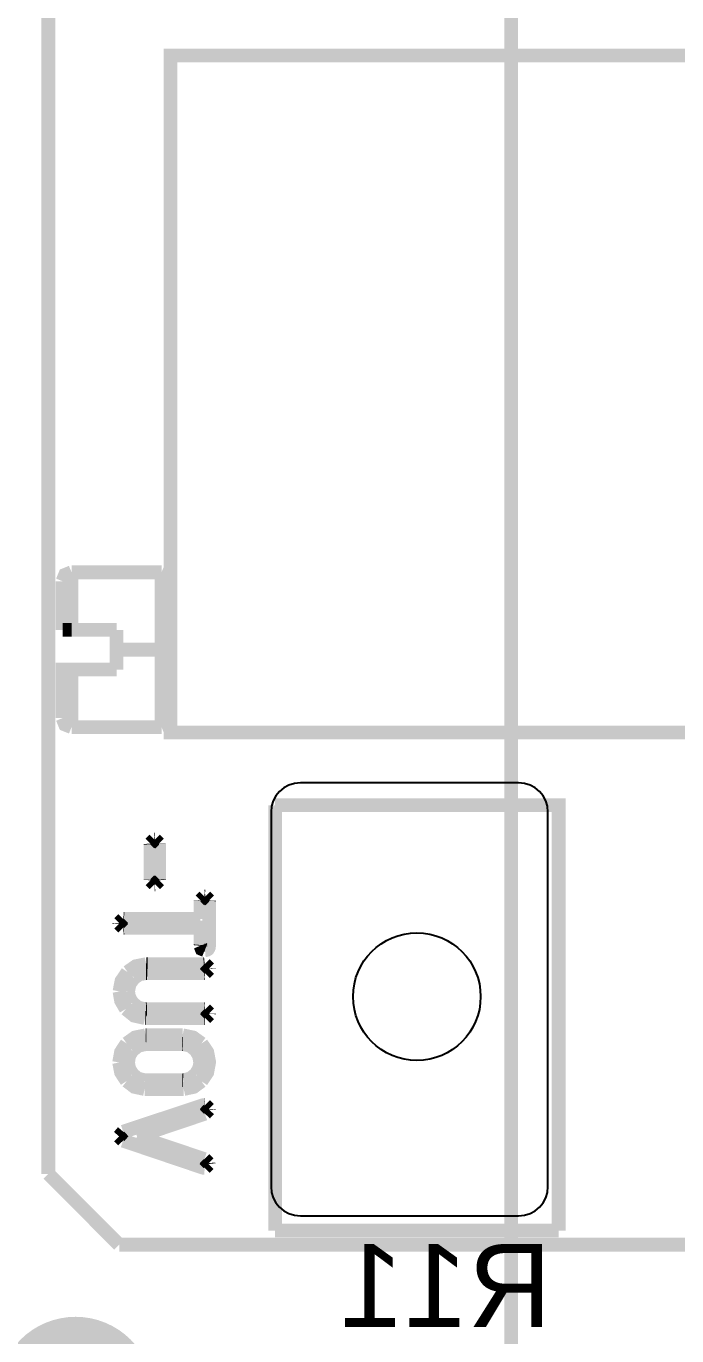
# Model space of a CAD drawing. Header units: inches. Extents: x -2.35 to 2.38, y -1.46 to 1.48.
# Drawn here: x -1.84 to -1.464, y -0.383 to 0.373 of the extents above; entities that cross this region are included whole.
import ezdxf

# ---------------------------------------------------------------- set-up
doc = ezdxf.new("R2010")
doc.units = ezdxf.units.IN
doc.layers.get('0').update_dxf_attribs({"linetype": 'CONTINUOUS'})

# ---------------------------------------------------------------- blocks, each defined once
blk = doc.blocks.new('EPAD')
at = {"const_width": 0.5}
blk.add_lwpolyline([(-0.25, 0, 1), (0.25, 0, 1)], format="xyb", close=True, dxfattribs=at)

msp = doc.modelspace()

# ---------------------------------------------------------------- linework, layer by layer
at = {"const_width": 0.008}
for points in [[(-1.55948, 1.412472), (-1.55948, -1.343433)], [(-1.55948, 1.412472), (-1.55948, -1.343433)], [(-1.55948, 1.412472), (-1.55948, -1.343433)], [(-1.826874, -0.289488), (-1.826874, 1.143583)], [(-1.826874, -0.289488), (-1.826874, 1.143583)], [(-1.826874, -0.289488), (-1.826874, 1.143583)], [(-1.346492, 0.330426), (-1.346492, 0.356426), (-1.756252, 0.356426), (-1.756252, -0.034615), (-1.346492, -0.034615), (-1.346492, -0.008615)], [(-1.346492, 0.330426), (-1.346492, 0.356426), (-1.756252, 0.356426), (-1.756252, -0.034615), (-1.346492, -0.034615), (-1.346492, -0.008615)], [(-1.346492, 0.330426), (-1.346492, 0.356426), (-1.756252, 0.356426), (-1.756252, -0.034615), (-1.346492, -0.034615), (-1.346492, -0.008615)], [(-1.813452, 0.057946), (-1.817149, 0.056443), (-1.818652, 0.052746)], [(-1.813452, 0.057946), (-1.817149, 0.056443), (-1.818652, 0.052746)], [(-1.813452, 0.057946), (-1.817149, 0.056443), (-1.818652, 0.052746)], [(-1.813452, 0.057946), (-1.761452, 0.057946)], [(-1.813452, 0.024666), (-1.813452, 0.057946)], [(-1.813452, 0.057946), (-1.761452, 0.057946)], [(-1.813452, 0.024666), (-1.813452, 0.057946)], [(-1.813452, 0.057946), (-1.761452, 0.057946)], [(-1.813452, 0.024666), (-1.813452, 0.057946)], [(-1.787452, 0.013226), (-1.761452, 0.013226), (-1.761452, 0.057946)], [(-1.787452, 0.013226), (-1.761452, 0.013226), (-1.761452, 0.057946)], [(-1.787452, 0.013226), (-1.761452, 0.013226), (-1.761452, 0.057946)], [(-1.761452, 0.057946), (-1.757755, 0.056443), (-1.756252, 0.052746)], [(-1.761452, 0.057946), (-1.757755, 0.056443), (-1.756252, 0.052746)], [(-1.761452, 0.057946), (-1.757755, 0.056443), (-1.756252, 0.052746)], [(-1.818652, 0.024666), (-1.818652, 0.052746)], [(-1.818652, 0.024666), (-1.818652, 0.052746)], [(-1.818652, 0.024666), (-1.818652, 0.052746)], [(-1.818652, 0.024666), (-1.813452, 0.024666)], [(-1.818652, 0.024666), (-1.813452, 0.024666)], [(-1.818652, 0.024666), (-1.813452, 0.024666)], [(-1.813452, 0.024666), (-1.787452, 0.024666)], [(-1.813452, 0.024666), (-1.787452, 0.024666)], [(-1.813452, 0.024666), (-1.787452, 0.024666)], [(-1.787452, 0.013226), (-1.787452, 0.024666)], [(-1.787452, 0.013226), (-1.787452, 0.024666)], [(-1.787452, 0.013226), (-1.787452, 0.024666)], [(-1.787452, 0.001785), (-1.787452, 0.013226)], [(-1.787452, 0.001785), (-1.787452, 0.013226)], [(-1.787452, 0.001785), (-1.787452, 0.013226)], [(-1.761452, -0.031494), (-1.761452, 0.013226), (-1.756252, 0.013226)], [(-1.761452, -0.031494), (-1.761452, 0.013226), (-1.756252, 0.013226)], [(-1.761452, -0.031494), (-1.761452, 0.013226), (-1.756252, 0.013226)], [(-1.818652, -0.026294), (-1.818652, 0.001785), (-1.813452, 0.001785)], [(-1.818652, -0.026294), (-1.818652, 0.001785), (-1.813452, 0.001785)], [(-1.818652, -0.026294), (-1.818652, 0.001785), (-1.813452, 0.001785)], [(-1.813452, 0.001785), (-1.787452, 0.001785)], [(-1.813452, 0.001785), (-1.813452, -0.031494)], [(-1.813452, 0.001785), (-1.787452, 0.001785)], [(-1.813452, 0.001785), (-1.813452, -0.031494)], [(-1.813452, 0.001785), (-1.787452, 0.001785)], [(-1.813452, 0.001785), (-1.813452, -0.031494)], [(-1.813452, -0.031494), (-1.817149, -0.029991), (-1.818652, -0.026294)], [(-1.813452, -0.031494), (-1.817149, -0.029991), (-1.818652, -0.026294)], [(-1.813452, -0.031494), (-1.817149, -0.029991), (-1.818652, -0.026294)], [(-1.761452, -0.031494), (-1.757755, -0.029991), (-1.756252, -0.026294)], [(-1.761452, -0.031494), (-1.757755, -0.029991), (-1.756252, -0.026294)], [(-1.761452, -0.031494), (-1.757755, -0.029991), (-1.756252, -0.026294)], [(-1.761452, -0.031494), (-1.813452, -0.031494)], [(-1.761452, -0.031494), (-1.813452, -0.031494)], [(-1.761452, -0.031494), (-1.813452, -0.031494)], [(-1.69585, -0.322244), (-1.69585, -0.076575)], [(-1.532071, -0.322244), (-1.532071, -0.076575), (-1.69585, -0.076575)], [(-1.69585, -0.322244), (-1.69585, -0.076575)], [(-1.532071, -0.322244), (-1.532071, -0.076575), (-1.69585, -0.076575)], [(-1.69585, -0.322244), (-1.69585, -0.076575)], [(-1.532071, -0.322244), (-1.532071, -0.076575), (-1.69585, -0.076575)], [(-1.765658, -0.096461), (-1.767888, -0.09869)], [(-1.765658, -0.096461), (-1.767888, -0.09869)], [(-1.765658, -0.096461), (-1.767888, -0.09869)], [(-1.767851, -0.099093), (-1.767888, -0.09869)], [(-1.767851, -0.099093), (-1.767888, -0.09869)], [(-1.767851, -0.099093), (-1.767888, -0.09869)], [(-1.767851, -0.099091), (-1.767851, -0.119705)], [(-1.767851, -0.099091), (-1.767851, -0.119705)], [(-1.767851, -0.099091), (-1.767851, -0.119705)], [(-1.765658, -0.096461), (-1.765565, -0.096463)], [(-1.765658, -0.096461), (-1.765565, -0.096463)], [(-1.765658, -0.096461), (-1.765565, -0.096463)], [(-1.76522, -0.096437), (-1.765566, -0.096463)], [(-1.76522, -0.096437), (-1.765566, -0.096463)], [(-1.76522, -0.096437), (-1.765566, -0.096463)], [(-1.76522, -0.096437), (-1.762908, -0.098749)], [(-1.76522, -0.096437), (-1.762908, -0.098749)], [(-1.76522, -0.096437), (-1.762908, -0.098749)], [(-1.762915, -0.09893), (-1.762908, -0.098749)], [(-1.762915, -0.09893), (-1.762908, -0.098749)], [(-1.762915, -0.09893), (-1.762908, -0.098749)], [(-1.762915, -0.119591), (-1.762915, -0.098931)], [(-1.762915, -0.119591), (-1.762915, -0.098931)], [(-1.762915, -0.119591), (-1.762915, -0.098931)], [(-1.767852, -0.119706), (-1.767863, -0.119937)], [(-1.767852, -0.119706), (-1.767863, -0.119937)], [(-1.767852, -0.119706), (-1.767863, -0.119937)], [(-1.765544, -0.122256), (-1.767863, -0.119937)], [(-1.765544, -0.122256), (-1.767863, -0.119937)], [(-1.765544, -0.122256), (-1.767863, -0.119937)], [(-1.765544, -0.122256), (-1.765293, -0.122243)], [(-1.765544, -0.122256), (-1.765293, -0.122243)], [(-1.765544, -0.122256), (-1.765293, -0.122243)], [(-1.765186, -0.122244), (-1.765291, -0.122242)], [(-1.765186, -0.122244), (-1.765291, -0.122242)], [(-1.765186, -0.122244), (-1.765291, -0.122242)], [(-1.765186, -0.122244), (-1.762887, -0.119946)], [(-1.765186, -0.122244), (-1.762887, -0.119946)], [(-1.765186, -0.122244), (-1.762887, -0.119946)], [(-1.762915, -0.11959), (-1.762887, -0.119946)], [(-1.762915, -0.11959), (-1.762887, -0.119946)], [(-1.762915, -0.11959), (-1.762887, -0.119946)], [(-1.736756, -0.129351), (-1.738973, -0.131569)], [(-1.736756, -0.129351), (-1.738973, -0.131569)], [(-1.736756, -0.129351), (-1.738973, -0.131569)], [(-1.738964, -0.131773), (-1.738973, -0.131569)], [(-1.738964, -0.131773), (-1.738973, -0.131569)], [(-1.738964, -0.131773), (-1.738973, -0.131569)], [(-1.738964, -0.131772), (-1.738964, -0.142308)], [(-1.738964, -0.131772), (-1.738964, -0.142308)], [(-1.738964, -0.131772), (-1.738964, -0.142308)], [(-1.736756, -0.129351), (-1.736451, -0.129372)], [(-1.736756, -0.129351), (-1.736451, -0.129372)], [(-1.736756, -0.129351), (-1.736451, -0.129372)], [(-1.736193, -0.129357), (-1.736449, -0.129372)], [(-1.736193, -0.129357), (-1.736449, -0.129372)], [(-1.736193, -0.129357), (-1.736449, -0.129372)], [(-1.736358, -0.160271), (-1.735802, -0.160224), (-1.735319, -0.160083), (-1.73491, -0.159847), (-1.734576, -0.159517), (-1.734316, -0.159093), (-1.73413, -0.158574), (-1.733981, -0.157254), (-1.733981, -0.131841)], [(-1.736358, -0.160271), (-1.735802, -0.160224), (-1.735319, -0.160083), (-1.73491, -0.159847), (-1.734576, -0.159517), (-1.734316, -0.159093), (-1.73413, -0.158574), (-1.733981, -0.157254), (-1.733981, -0.131841)], [(-1.736358, -0.160271), (-1.735802, -0.160224), (-1.735319, -0.160083), (-1.73491, -0.159847), (-1.734576, -0.159517), (-1.734316, -0.159093), (-1.73413, -0.158574), (-1.733981, -0.157254), (-1.733981, -0.131841)], [(-1.736193, -0.129357), (-1.733967, -0.131583)], [(-1.736193, -0.129357), (-1.733967, -0.131583)], [(-1.736193, -0.129357), (-1.733967, -0.131583)], [(-1.733981, -0.131839), (-1.733967, -0.131583)], [(-1.733981, -0.131839), (-1.733967, -0.131583)], [(-1.733981, -0.131839), (-1.733967, -0.131583)], [(-1.785929, -0.144798), (-1.785938, -0.145005)], [(-1.785929, -0.144798), (-1.785938, -0.145005)], [(-1.785929, -0.144798), (-1.785938, -0.145005)], [(-1.783607, -0.147336), (-1.785938, -0.145005)], [(-1.783607, -0.147336), (-1.785938, -0.145005)], [(-1.783607, -0.147336), (-1.785938, -0.145005)], [(-1.783579, -0.142279), (-1.785935, -0.144634)], [(-1.783579, -0.142279), (-1.785935, -0.144634)], [(-1.783579, -0.142279), (-1.785935, -0.144634)], [(-1.785929, -0.144798), (-1.785935, -0.144634)], [(-1.785929, -0.144798), (-1.785935, -0.144634)], [(-1.785929, -0.144798), (-1.785935, -0.144634)], [(-1.783607, -0.147336), (-1.783279, -0.147313)], [(-1.783607, -0.147336), (-1.783279, -0.147313)], [(-1.783607, -0.147336), (-1.783279, -0.147313)], [(-1.783579, -0.142279), (-1.783211, -0.142308)], [(-1.783579, -0.142279), (-1.783211, -0.142308)], [(-1.783579, -0.142279), (-1.783211, -0.142308)], [(-1.783278, -0.147313), (-1.738964, -0.147313), (-1.738964, -0.157323)], [(-1.783278, -0.147313), (-1.738964, -0.147313), (-1.738964, -0.157323)], [(-1.783278, -0.147313), (-1.738964, -0.147313), (-1.738964, -0.157323)], [(-1.738964, -0.142308), (-1.783209, -0.142308)], [(-1.738964, -0.142308), (-1.783209, -0.142308)], [(-1.738964, -0.142308), (-1.783209, -0.142308)], [(-1.738963, -0.157321), (-1.739002, -0.157758)], [(-1.738963, -0.157321), (-1.739002, -0.157758)], [(-1.738963, -0.157321), (-1.739002, -0.157758)], [(-1.736485, -0.160274), (-1.738274, -0.159547), (-1.739002, -0.157758)], [(-1.736485, -0.160274), (-1.738274, -0.159547), (-1.739002, -0.157758)], [(-1.736485, -0.160274), (-1.738274, -0.159547), (-1.739002, -0.157758)], [(-1.736485, -0.160274), (-1.736358, -0.160271)], [(-1.736485, -0.160274), (-1.736358, -0.160271)], [(-1.736485, -0.160274), (-1.736358, -0.160271)], [(-1.770363, -0.168428), (-1.776336, -0.169624), (-1.781087, -0.172936)], [(-1.770363, -0.168428), (-1.776336, -0.169624), (-1.781087, -0.172936)], [(-1.770363, -0.168428), (-1.776336, -0.169624), (-1.781087, -0.172936)], [(-1.770363, -0.168428), (-1.769499, -0.168453)], [(-1.770363, -0.168428), (-1.769499, -0.168453)], [(-1.770363, -0.168428), (-1.769499, -0.168453)], [(-1.736998, -0.168453), (-1.769497, -0.168453)], [(-1.736998, -0.168453), (-1.769497, -0.168453)], [(-1.736998, -0.168453), (-1.769497, -0.168453)], [(-1.736494, -0.168402), (-1.736999, -0.168453)], [(-1.736494, -0.168402), (-1.736999, -0.168453)], [(-1.736494, -0.168402), (-1.736999, -0.168453)], [(-1.736494, -0.168402), (-1.733981, -0.170915)], [(-1.736494, -0.168402), (-1.733981, -0.170915)], [(-1.736494, -0.168402), (-1.733981, -0.170915)], [(-1.781084, -0.172932), (-1.784581, -0.178172), (-1.785746, -0.184154)], [(-1.781084, -0.172932), (-1.784581, -0.178172), (-1.785746, -0.184154)], [(-1.781084, -0.172932), (-1.784581, -0.178172), (-1.785746, -0.184154)], [(-1.777423, -0.176334), (-1.779928, -0.179741), (-1.780855, -0.18408)], [(-1.777423, -0.176334), (-1.779928, -0.179741), (-1.780855, -0.18408)], [(-1.777423, -0.176334), (-1.779928, -0.179741), (-1.780855, -0.18408)], [(-1.770391, -0.173503), (-1.774291, -0.174254), (-1.777429, -0.176339)], [(-1.770391, -0.173503), (-1.774291, -0.174254), (-1.777429, -0.176339)], [(-1.770391, -0.173503), (-1.774291, -0.174254), (-1.777429, -0.176339)], [(-1.770391, -0.173503), (-1.769701, -0.173527)], [(-1.770391, -0.173503), (-1.769701, -0.173527)], [(-1.770391, -0.173503), (-1.769701, -0.173527)], [(-1.769702, -0.173526), (-1.736656, -0.173526)], [(-1.769702, -0.173526), (-1.736656, -0.173526)], [(-1.769702, -0.173526), (-1.736656, -0.173526)], [(-1.736341, -0.173548), (-1.736655, -0.173527)], [(-1.736341, -0.173548), (-1.736655, -0.173527)], [(-1.736341, -0.173548), (-1.736655, -0.173527)], [(-1.736341, -0.173548), (-1.73397, -0.171176)], [(-1.736341, -0.173548), (-1.73397, -0.171176)], [(-1.736341, -0.173548), (-1.73397, -0.171176)], [(-1.733981, -0.170945), (-1.733981, -0.170915)], [(-1.733981, -0.170945), (-1.733981, -0.170915)], [(-1.733981, -0.170945), (-1.733981, -0.170915)], [(-1.733981, -0.170945), (-1.73397, -0.171176)], [(-1.733981, -0.170945), (-1.73397, -0.171176)], [(-1.733981, -0.170945), (-1.73397, -0.171176)], [(-1.785746, -0.184154), (-1.78482, -0.189496), (-1.782044, -0.194232)], [(-1.785746, -0.184154), (-1.78482, -0.189496), (-1.782044, -0.194232)], [(-1.785746, -0.184154), (-1.78482, -0.189496), (-1.782044, -0.194232)], [(-1.778319, -0.190804), (-1.780221, -0.18749), (-1.780856, -0.184085)], [(-1.778319, -0.190804), (-1.780221, -0.18749), (-1.780856, -0.184085)], [(-1.778319, -0.190804), (-1.780221, -0.18749), (-1.780856, -0.184085)], [(-1.770444, -0.194522), (-1.774898, -0.193531), (-1.778313, -0.190811)], [(-1.770444, -0.194522), (-1.774898, -0.193531), (-1.778313, -0.190811)], [(-1.770444, -0.194522), (-1.774898, -0.193531), (-1.778313, -0.190811)], [(-1.770965, -0.199515), (-1.777249, -0.198103), (-1.782046, -0.19423)], [(-1.770965, -0.199515), (-1.777249, -0.198103), (-1.782046, -0.19423)], [(-1.770965, -0.199515), (-1.777249, -0.198103), (-1.782046, -0.19423)], [(-1.770965, -0.199515), (-1.770667, -0.199512)], [(-1.770965, -0.199515), (-1.770667, -0.199512)], [(-1.770965, -0.199515), (-1.770667, -0.199512)], [(-1.770663, -0.199511), (-1.736656, -0.199511)], [(-1.770663, -0.199511), (-1.736656, -0.199511)], [(-1.770663, -0.199511), (-1.736656, -0.199511)], [(-1.770444, -0.194522), (-1.769893, -0.194507)], [(-1.770444, -0.194522), (-1.769893, -0.194507)], [(-1.770444, -0.194522), (-1.769893, -0.194507)], [(-1.736656, -0.194507), (-1.769885, -0.194507)], [(-1.736656, -0.194507), (-1.769885, -0.194507)], [(-1.736656, -0.194507), (-1.769885, -0.194507)], [(-1.73635, -0.194487), (-1.736657, -0.194507)], [(-1.73635, -0.194487), (-1.736657, -0.194507)], [(-1.73635, -0.194487), (-1.736657, -0.194507)], [(-1.736274, -0.199544), (-1.736657, -0.199511)], [(-1.736274, -0.199544), (-1.736657, -0.199511)], [(-1.736274, -0.199544), (-1.736657, -0.199511)], [(-1.73635, -0.194487), (-1.733969, -0.196868)], [(-1.73635, -0.194487), (-1.733969, -0.196868)], [(-1.73635, -0.194487), (-1.733969, -0.196868)], [(-1.736274, -0.199544), (-1.733978, -0.197247)], [(-1.736274, -0.199544), (-1.733978, -0.197247)], [(-1.736274, -0.199544), (-1.733978, -0.197247)], [(-1.733982, -0.197113), (-1.733969, -0.196868)], [(-1.733982, -0.197113), (-1.733969, -0.196868)], [(-1.733982, -0.197113), (-1.733969, -0.196868)], [(-1.733981, -0.197111), (-1.733978, -0.197247)], [(-1.733981, -0.197111), (-1.733978, -0.197247)], [(-1.733981, -0.197111), (-1.733978, -0.197247)], [(-1.781564, -0.214207), (-1.784838, -0.219189), (-1.785929, -0.225177)], [(-1.781564, -0.214207), (-1.784838, -0.219189), (-1.785929, -0.225177)], [(-1.781564, -0.214207), (-1.784838, -0.219189), (-1.785929, -0.225177)], [(-1.770622, -0.209495), (-1.776736, -0.210747), (-1.781565, -0.214208)], [(-1.770622, -0.209495), (-1.776736, -0.210747), (-1.781565, -0.214208)], [(-1.770622, -0.209495), (-1.776736, -0.210747), (-1.781565, -0.214208)], [(-1.770433, -0.214481), (-1.774954, -0.215503), (-1.778413, -0.218279)], [(-1.770433, -0.214481), (-1.774954, -0.215503), (-1.778413, -0.218279)], [(-1.770433, -0.214481), (-1.774954, -0.215503), (-1.778413, -0.218279)], [(-1.770622, -0.209495), (-1.770307, -0.209498)], [(-1.770622, -0.209495), (-1.770307, -0.209498)], [(-1.770622, -0.209495), (-1.770307, -0.209498)], [(-1.770434, -0.214481), (-1.749591, -0.214481)], [(-1.770434, -0.214481), (-1.749591, -0.214481)], [(-1.770434, -0.214481), (-1.749591, -0.214481)], [(-1.74934, -0.209499), (-1.770297, -0.209499)], [(-1.74934, -0.209499), (-1.770297, -0.209499)], [(-1.74934, -0.209499), (-1.770297, -0.209499)], [(-1.749231, -0.214474), (-1.749589, -0.214481)], [(-1.749231, -0.214474), (-1.749589, -0.214481)], [(-1.749231, -0.214474), (-1.749589, -0.214481)], [(-1.74931, -0.209499), (-1.749336, -0.209499)], [(-1.74931, -0.209499), (-1.749336, -0.209499)], [(-1.74931, -0.209499), (-1.749336, -0.209499)], [(-1.74931, -0.209499), (-1.743232, -0.210754), (-1.738444, -0.214223)], [(-1.74931, -0.209499), (-1.743232, -0.210754), (-1.738444, -0.214223)], [(-1.74931, -0.209499), (-1.743232, -0.210754), (-1.738444, -0.214223)], [(-1.749231, -0.214474), (-1.744941, -0.215435), (-1.741661, -0.218069), (-1.739707, -0.221497), (-1.739055, -0.225337), (-1.739718, -0.228702), (-1.741706, -0.231987)], [(-1.749231, -0.214474), (-1.744941, -0.215435), (-1.741661, -0.218069), (-1.739707, -0.221497), (-1.739055, -0.225337), (-1.739718, -0.228702), (-1.741706, -0.231987)], [(-1.749231, -0.214474), (-1.744941, -0.215435), (-1.741661, -0.218069), (-1.739707, -0.221497), (-1.739055, -0.225337), (-1.739718, -0.228702), (-1.741706, -0.231987)], [(-1.738484, -0.235964), (-1.735107, -0.230942), (-1.733981, -0.224925), (-1.735096, -0.219155), (-1.738438, -0.21423)], [(-1.738484, -0.235964), (-1.735107, -0.230942), (-1.733981, -0.224925), (-1.735096, -0.219155), (-1.738438, -0.21423)], [(-1.738484, -0.235964), (-1.735107, -0.230942), (-1.733981, -0.224925), (-1.735096, -0.219155), (-1.738438, -0.21423)], [(-1.778204, -0.231987), (-1.780193, -0.228833), (-1.780856, -0.225314), (-1.780244, -0.221394), (-1.77841, -0.218275)], [(-1.778204, -0.231987), (-1.780193, -0.228833), (-1.780856, -0.225314), (-1.780244, -0.221394), (-1.77841, -0.218275)], [(-1.778204, -0.231987), (-1.780193, -0.228833), (-1.780856, -0.225314), (-1.780244, -0.221394), (-1.77841, -0.218275)], [(-1.785929, -0.225177), (-1.784838, -0.23089), (-1.781564, -0.235827)], [(-1.785929, -0.225177), (-1.784838, -0.23089), (-1.781564, -0.235827)], [(-1.785929, -0.225177), (-1.784838, -0.23089), (-1.781564, -0.235827)], [(-1.771247, -0.240466), (-1.777043, -0.239232), (-1.78156, -0.235831)], [(-1.771247, -0.240466), (-1.777043, -0.239232), (-1.78156, -0.235831)], [(-1.771247, -0.240466), (-1.777043, -0.239232), (-1.78156, -0.235831)], [(-1.771413, -0.235415), (-1.775284, -0.234455), (-1.778207, -0.231984)], [(-1.771413, -0.235415), (-1.775284, -0.234455), (-1.778207, -0.231984)], [(-1.771413, -0.235415), (-1.775284, -0.234455), (-1.778207, -0.231984)], [(-1.749454, -0.235415), (-1.771417, -0.235415)], [(-1.749454, -0.235415), (-1.771417, -0.235415)], [(-1.749454, -0.235415), (-1.771417, -0.235415)], [(-1.749007, -0.235426), (-1.749454, -0.235415)], [(-1.749007, -0.235426), (-1.749454, -0.235415)], [(-1.749007, -0.235426), (-1.749454, -0.235415)], [(-1.749007, -0.235426), (-1.744879, -0.234509), (-1.74171, -0.231992)], [(-1.749007, -0.235426), (-1.744879, -0.234509), (-1.74171, -0.231992)], [(-1.749007, -0.235426), (-1.744879, -0.234509), (-1.74171, -0.231992)], [(-1.748629, -0.240466), (-1.742937, -0.239257), (-1.738478, -0.235957)], [(-1.748629, -0.240466), (-1.742937, -0.239257), (-1.738478, -0.235957)], [(-1.748629, -0.240466), (-1.742937, -0.239257), (-1.738478, -0.235957)], [(-1.771257, -0.240466), (-1.748631, -0.240466)], [(-1.771257, -0.240466), (-1.748631, -0.240466)], [(-1.771257, -0.240466), (-1.748631, -0.240466)], [(-1.736564, -0.249745), (-1.737374, -0.249845), (-1.738141, -0.250065), (-1.783598, -0.265171)], [(-1.736564, -0.249745), (-1.737374, -0.249845), (-1.738141, -0.250065), (-1.783598, -0.265171)], [(-1.736564, -0.249745), (-1.737374, -0.249845), (-1.738141, -0.250065), (-1.783598, -0.265171)], [(-1.73637, -0.249736), (-1.736564, -0.249745)], [(-1.73637, -0.249736), (-1.736564, -0.249745)], [(-1.73637, -0.249736), (-1.736564, -0.249745)], [(-1.736426, -0.25475), (-1.734165, -0.252282)], [(-1.736426, -0.25475), (-1.734165, -0.252282)], [(-1.736426, -0.25475), (-1.734165, -0.252282)], [(-1.73637, -0.249736), (-1.734142, -0.251965)], [(-1.73637, -0.249736), (-1.734142, -0.251965)], [(-1.73637, -0.249736), (-1.734142, -0.251965)], [(-1.734165, -0.252282), (-1.734142, -0.251965)], [(-1.734165, -0.252282), (-1.734142, -0.251965)], [(-1.734165, -0.252282), (-1.734142, -0.251965)], [(-1.775644, -0.267959), (-1.736427, -0.25475)], [(-1.775644, -0.267959), (-1.736427, -0.25475)], [(-1.775644, -0.267959), (-1.736427, -0.25475)], [(-1.783598, -0.265172), (-1.785929, -0.267891)], [(-1.783598, -0.265172), (-1.785929, -0.267891)], [(-1.783598, -0.265172), (-1.785929, -0.267891)], [(-1.783665, -0.270314), (-1.785929, -0.267891)], [(-1.783665, -0.270314), (-1.785929, -0.267891)], [(-1.783665, -0.270314), (-1.785929, -0.267891)], [(-1.736701, -0.280986), (-1.775644, -0.267959)], [(-1.736701, -0.280986), (-1.775644, -0.267959)], [(-1.736701, -0.280986), (-1.775644, -0.267959)], [(-1.783667, -0.270313), (-1.737661, -0.285854), (-1.736999, -0.28602), (-1.736519, -0.28606)], [(-1.783667, -0.270313), (-1.737661, -0.285854), (-1.736999, -0.28602), (-1.736519, -0.28606)], [(-1.783667, -0.270313), (-1.737661, -0.285854), (-1.736999, -0.28602), (-1.736519, -0.28606)], [(-1.736702, -0.280987), (-1.734302, -0.283341)], [(-1.736702, -0.280987), (-1.734302, -0.283341)], [(-1.736702, -0.280987), (-1.734302, -0.283341)], [(-1.736509, -0.28606), (-1.734253, -0.283804)], [(-1.736509, -0.28606), (-1.734253, -0.283804)], [(-1.736509, -0.28606), (-1.734253, -0.283804)], [(-1.734302, -0.283339), (-1.734253, -0.283804)], [(-1.734302, -0.283339), (-1.734253, -0.283804)], [(-1.734302, -0.283339), (-1.734253, -0.283804)], [(-1.785929, -0.330433), (-1.826874, -0.289488)], [(-1.785929, -0.330433), (-1.826874, -0.289488)], [(-1.785929, -0.330433), (-1.826874, -0.289488)], [(-1.736517, -0.28606), (-1.736509, -0.28606)], [(-1.736517, -0.28606), (-1.736509, -0.28606)], [(-1.736517, -0.28606), (-1.736509, -0.28606)], [(-1.532071, -0.322244), (-1.69585, -0.322244)], [(-1.532071, -0.322244), (-1.69585, -0.322244)], [(-1.532071, -0.322244), (-1.69585, -0.322244)], [(-1.155378, -0.330433), (-1.785929, -0.330433)], [(-1.155378, -0.330433), (-1.785929, -0.330433)], [(-1.155378, -0.330433), (-1.785929, -0.330433)]]:
    msp.add_lwpolyline(points, dxfattribs=at)
msp.add_lwpolyline([(-1.538213, -0.296701), (-1.538213, -0.080701), (-1.538551, -0.077225), (-1.539524, -0.074011), (-1.54107, -0.07112), (-1.543127, -0.068615), (-1.545631, -0.066558), (-1.548522, -0.065012), (-1.551737, -0.064039), (-1.555213, -0.063701), (-1.681213, -0.063701), (-1.684689, -0.064039), (-1.687903, -0.065012), (-1.690794, -0.066558), (-1.693298, -0.068615), (-1.695355, -0.07112), (-1.696901, -0.074011), (-1.697874, -0.077225), (-1.698213, -0.080701), (-1.698213, -0.296701), (-1.697874, -0.300177), (-1.696901, -0.303391), (-1.695355, -0.306282), (-1.693298, -0.308787), (-1.690794, -0.310843), (-1.687903, -0.312389), (-1.684689, -0.313363), (-1.681213, -0.313701), (-1.555213, -0.313701), (-1.551737, -0.313363), (-1.548522, -0.312389), (-1.545631, -0.310843), (-1.543127, -0.308787), (-1.54107, -0.306282), (-1.539524, -0.303391), (-1.538551, -0.300177), (-1.538213, -0.296701)], close=True)
msp.add_circle((-1.613961, -0.187126), 0.03685)
msp.add_circle((-1.613961, -0.187126), 0.03685)
msp.add_circle((-1.613961, -0.187126), 0.03685)

# ---------------------------------------------------------------- block references
at = {"xscale": 0.09, "yscale": 0.09}
msp.add_blockref('EPAD', (-1.811126, -0.417047), dxfattribs=at)

# ---------------------------------------------------------------- texts
at = {"text_generation_flag": 2, "width": 1.041667}
msp.add_text('R11', height=0.048, dxfattribs=at).set_placement((-1.536126, -0.378))
msp.add_text('R11', height=0.048, dxfattribs=at).set_placement((-1.536126, -0.378))
msp.add_text('R11', height=0.048, dxfattribs=at).set_placement((-1.536126, -0.378))

doc.saveas('drawing.dxf')
